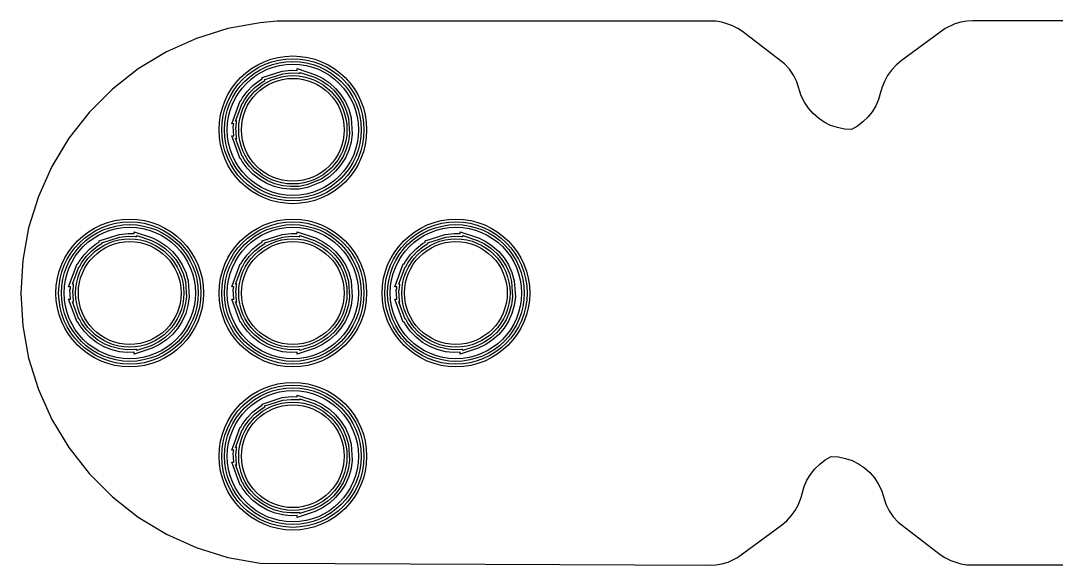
# Model space of a CAD drawing. Header units: millimetres. Extents: x -214 to 214, y -114 to 114.
# Drawn here: x -122.29 to -84.2, y 65.99 to 86.01 of the extents above; entities that cross this region are included whole.
import ezdxf

# ---------------------------------------------------------------- set-up
doc = ezdxf.new("R2010")
doc.units = ezdxf.units.MM
doc.layers.add('1', color=7, linetype='CONTINUOUS')

msp = doc.modelspace()

# ---------------------------------------------------------------- linework, layer by layer
at = {"layer": '1', "color": 0}
for p, q in [((-114.679, 85.718), (-115.833, 85.358)), ((-113.49, 85.936), (-114.679, 85.718)), ((-112.866, 85.992), (-113.49, 85.936)), ((-96.722, 85.996), (-112.866, 85.992)), ((-96.498, 85.958), (-96.722, 85.996)), ((-96.093, 85.818), (-96.498, 85.958)), ((-96.086, 85.814), (-96.093, 85.818)), ((-95.914, 85.723), (-96.086, 85.814)), ((-95.745, 85.61), (-95.914, 85.723)), ((-88.291, 85.727), (-89.905, 84.535)), ((-87.936, 85.892), (-88.291, 85.727)), ((-87.712, 85.958), (-87.936, 85.892)), ((-87.489, 85.996), (-87.712, 85.958)), ((-87.263, 86.009), (-87.489, 85.996)), ((-66.365, 85.996), (-87.263, 86.009)), ((-115.833, 85.358), (-116.935, 84.863)), ((-94.197, 84.43), (-95.745, 85.61)), ((-116.935, 84.863), (-117.969, 84.237)), ((-117.969, 84.237), (-118.921, 83.492)), ((-94.016, 84.227), (-94.197, 84.43)), ((-93.864, 84.002), (-94.016, 84.227)), ((-90.262, 84.192), (-90.405, 83.99)), ((-90.094, 84.374), (-90.262, 84.192)), ((-89.905, 84.535), (-90.094, 84.374)), ((-93.745, 83.757), (-93.864, 84.002)), ((-90.405, 83.99), (-90.524, 83.772)), ((-118.921, 83.492), (-119.776, 82.637)), ((-93.578, 83.252), (-93.745, 83.757)), ((-90.633, 83.482), (-90.649, 83.422)), ((-90.615, 83.541), (-90.633, 83.482)), ((-90.524, 83.772), (-90.615, 83.541)), ((-93.463, 83.016), (-93.578, 83.252)), ((-90.736, 83.118), (-90.838, 82.885)), ((-90.649, 83.422), (-90.736, 83.118)), ((-93.319, 82.797), (-93.463, 83.016)), ((-93.148, 82.6), (-93.319, 82.797)), ((-90.838, 82.885), (-90.97, 82.665)), ((-119.776, 82.637), (-120.521, 81.686)), ((-92.952, 82.426), (-93.148, 82.6)), ((-92.734, 82.279), (-92.952, 82.426)), ((-91.311, 82.287), (-91.515, 82.135)), ((-91.129, 82.465), (-91.311, 82.287)), ((-90.97, 82.665), (-91.129, 82.465)), ((-92.501, 82.163), (-92.734, 82.279)), ((-92.252, 82.078), (-92.501, 82.163)), ((-91.995, 82.026), (-92.252, 82.078)), ((-91.736, 82.009), (-91.995, 82.026)), ((-91.515, 82.135), (-91.736, 82.009)), ((-120.521, 81.686), (-121.147, 80.651)), ((-121.147, 80.651), (-121.643, 79.549)), ((-121.643, 79.549), (-122.003, 78.395)), ((-122.003, 78.395), (-122.221, 77.205)), ((-122.221, 77.205), (-122.294, 75.999)), ((-122.294, 75.999), (-122.221, 74.793)), ((-122.221, 74.793), (-122.003, 73.604)), ((-122.003, 73.604), (-121.643, 72.45)), ((-121.643, 72.45), (-121.147, 71.348)), ((-121.147, 71.348), (-120.521, 70.313)), ((-120.521, 70.313), (-119.777, 69.362)), ((-92.9, 69.71), (-92.696, 69.863)), ((-92.696, 69.863), (-92.475, 69.989)), ((-92.475, 69.989), (-92.216, 69.972)), ((-92.216, 69.972), (-91.959, 69.92)), ((-91.959, 69.92), (-91.71, 69.835)), ((-91.71, 69.835), (-91.477, 69.719)), ((-91.477, 69.719), (-91.258, 69.572)), ((-119.777, 69.362), (-118.922, 68.507)), ((-93.241, 69.332), (-93.083, 69.532)), ((-93.083, 69.532), (-92.9, 69.71)), ((-91.258, 69.572), (-91.062, 69.398)), ((-91.062, 69.398), (-90.892, 69.201)), ((-93.475, 68.881), (-93.373, 69.113)), ((-93.373, 69.113), (-93.241, 69.332)), ((-90.892, 69.201), (-90.748, 68.982)), ((-90.748, 68.982), (-90.633, 68.746)), ((-93.577, 68.516), (-93.561, 68.576)), ((-93.561, 68.577), (-93.475, 68.881)), ((-93.561, 68.576), (-93.561, 68.577)), ((-90.633, 68.746), (-90.465, 68.241)), ((-118.922, 68.507), (-117.97, 67.761)), ((-93.805, 68.008), (-93.686, 68.226)), ((-93.686, 68.226), (-93.595, 68.457)), ((-93.595, 68.457), (-93.577, 68.516)), ((-90.465, 68.241), (-90.346, 67.996)), ((-93.949, 67.806), (-93.805, 68.008)), ((-90.346, 67.996), (-90.195, 67.771)), ((-117.97, 67.761), (-116.936, 67.135)), ((-95.92, 66.271), (-94.306, 67.463)), ((-94.306, 67.463), (-94.117, 67.624)), ((-94.117, 67.624), (-93.949, 67.806)), ((-90.195, 67.771), (-90.014, 67.568)), ((-90.014, 67.568), (-88.465, 66.388)), ((-116.936, 67.135), (-115.834, 66.64)), ((-115.834, 66.64), (-114.68, 66.28)), ((-88.465, 66.388), (-88.297, 66.275)), ((-114.68, 66.28), (-113.49, 66.062)), ((-113.49, 66.062), (-96.948, 65.989)), ((-96.948, 65.989), (-96.722, 66.002)), ((-96.722, 66.002), (-96.498, 66.04)), ((-96.498, 66.04), (-96.275, 66.106)), ((-96.275, 66.106), (-95.92, 66.271)), ((-88.297, 66.275), (-88.125, 66.184)), ((-88.125, 66.184), (-88.118, 66.18)), ((-88.118, 66.18), (-87.712, 66.04)), ((-87.712, 66.04), (-87.489, 66.002)), ((-87.489, 66.002), (-66.591, 65.989))]:
    msp.add_line(p, q, dxfattribs=at)
at = {"layer": '1', "color": 1}
for p, q in [((-112.126, 84.181), (-112.126, 84.25)), ((-112.126, 84.25), (-111.45, 84.025)), ((-113.75, 83.627), (-113.509, 83.814)), ((-113.509, 83.814), (-113.412, 83.87)), ((-113.453, 83.731), (-113.312, 83.813)), ((-113.412, 83.917), (-112.675, 84.155)), ((-113.412, 83.87), (-113.412, 83.917)), ((-113.312, 83.845), (-112.654, 84.057)), ((-113.312, 83.813), (-113.312, 83.845)), ((-112.675, 84.155), (-112.346, 84.189)), ((-112.654, 84.057), (-112.342, 84.088)), ((-112.346, 84.189), (-112.126, 84.181)), ((-112.342, 84.088), (-112.066, 84.078)), ((-112.066, 84.078), (-112.026, 84.071)), ((-112.026, 84.071), (-112.026, 84.111)), ((-112.026, 84.111), (-111.488, 83.932)), ((-111.488, 83.932), (-111.237, 83.808)), ((-111.45, 84.025), (-111.187, 83.895)), ((-111.187, 83.895), (-110.936, 83.726)), ((-113.962, 83.406), (-113.75, 83.627)), ((-113.886, 83.342), (-113.683, 83.552)), ((-113.683, 83.552), (-113.453, 83.731)), ((-111.237, 83.808), (-110.998, 83.647)), ((-110.998, 83.647), (-110.78, 83.451)), ((-110.936, 83.726), (-110.708, 83.521)), ((-110.78, 83.451), (-110.593, 83.228)), ((-110.708, 83.521), (-110.512, 83.287)), ((-114.53, 82.221), (-114.221, 83.067)), ((-114.221, 83.067), (-114.191, 83.067)), ((-114.191, 83.067), (-114.142, 83.159)), ((-114.142, 83.159), (-113.962, 83.406)), ((-114.13, 82.967), (-114.057, 83.106)), ((-114.057, 83.106), (-113.886, 83.342)), ((-110.593, 83.228), (-110.438, 82.981)), ((-110.512, 83.287), (-110.35, 83.029)), ((-114.387, 82.321), (-114.151, 82.967)), ((-114.151, 82.967), (-114.13, 82.967)), ((-110.438, 82.981), (-110.319, 82.713)), ((-110.35, 83.029), (-110.224, 82.748)), ((-110.319, 82.713), (-110.237, 82.427)), ((-110.224, 82.748), (-110.138, 82.444)), ((-114.347, 82.321), (-114.387, 82.321)), ((-114.366, 82.098), (-114.351, 82.303)), ((-114.351, 82.303), (-114.347, 82.321)), ((-110.237, 82.427), (-110.197, 81.858)), ((-110.138, 82.444), (-110.097, 81.854)), ((-114.458, 82.221), (-114.53, 82.221)), ((-114.483, 82.123), (-114.464, 82.142)), ((-114.459, 81.777), (-114.483, 82.123)), ((-114.464, 82.142), (-114.458, 82.221)), ((-114.38, 82.085), (-114.366, 82.098)), ((-114.354, 81.709), (-114.38, 82.085)), ((-114.221, 80.931), (-114.53, 81.777)), ((-114.53, 81.777), (-114.459, 81.777)), ((-114.151, 81.031), (-114.387, 81.677)), ((-114.387, 81.677), (-114.347, 81.677)), ((-114.347, 81.677), (-114.354, 81.709)), ((-110.239, 81.563), (-110.32, 81.282)), ((-110.197, 81.858), (-110.239, 81.563)), ((-110.141, 81.542), (-110.225, 81.248)), ((-110.097, 81.854), (-110.141, 81.542)), ((-110.32, 81.282), (-110.438, 81.017)), ((-110.225, 81.248), (-110.35, 80.969)), ((-114.191, 80.931), (-114.221, 80.931)), ((-114.142, 80.839), (-114.191, 80.931)), ((-114.13, 81.031), (-114.151, 81.031)), ((-113.962, 80.592), (-114.142, 80.839)), ((-114.057, 80.892), (-114.13, 81.031)), ((-113.886, 80.656), (-114.057, 80.892)), ((-110.593, 80.77), (-110.781, 80.546)), ((-110.438, 81.017), (-110.593, 80.77)), ((-110.35, 80.969), (-110.512, 80.711)), ((-113.75, 80.371), (-113.962, 80.592)), ((-113.683, 80.446), (-113.886, 80.656)), ((-113.453, 80.267), (-113.683, 80.446)), ((-110.781, 80.546), (-110.998, 80.351)), ((-110.709, 80.476), (-110.936, 80.272)), ((-110.512, 80.711), (-110.709, 80.476)), ((-113.509, 80.184), (-113.75, 80.371)), ((-113.245, 80.03), (-113.509, 80.184)), ((-113.2, 80.12), (-113.453, 80.267)), ((-112.975, 79.92), (-113.245, 80.03)), ((-112.944, 80.016), (-113.2, 80.12)), ((-112.647, 79.941), (-112.944, 80.016)), ((-111.244, 80.185), (-111.77, 79.972)), ((-111.196, 80.097), (-111.743, 79.875)), ((-110.998, 80.351), (-111.244, 80.185)), ((-110.936, 80.272), (-111.196, 80.097)), ((-112.665, 79.842), (-112.975, 79.92)), ((-112.374, 79.811), (-112.665, 79.842)), ((-112.37, 79.911), (-112.647, 79.941)), ((-112.056, 79.82), (-112.374, 79.811)), ((-112.067, 79.92), (-112.37, 79.911)), ((-111.77, 79.972), (-112.067, 79.92)), ((-111.743, 79.875), (-112.056, 79.82)), ((-119.412, 77.917), (-118.675, 78.155)), ((-118.675, 78.155), (-118.346, 78.189)), ((-118.346, 78.189), (-118.126, 78.181)), ((-118.126, 78.181), (-118.126, 78.25)), ((-118.126, 78.25), (-117.45, 78.025)), ((-118.026, 78.071), (-118.026, 78.111)), ((-118.026, 78.111), (-117.488, 77.932)), ((-113.412, 77.917), (-112.675, 78.155)), ((-112.675, 78.155), (-112.346, 78.189)), ((-112.346, 78.189), (-112.126, 78.181)), ((-112.126, 78.181), (-112.126, 78.25)), ((-112.126, 78.25), (-111.45, 78.025)), ((-112.026, 78.071), (-112.026, 78.111)), ((-112.026, 78.111), (-111.488, 77.932)), ((-107.412, 77.917), (-106.675, 78.155)), ((-106.675, 78.155), (-106.346, 78.189)), ((-106.346, 78.189), (-106.126, 78.181)), ((-106.126, 78.181), (-106.126, 78.25)), ((-106.126, 78.25), (-105.45, 78.025)), ((-106.026, 78.071), (-106.026, 78.111)), ((-106.026, 78.111), (-105.488, 77.932)), ((-119.75, 77.627), (-119.509, 77.814)), ((-119.683, 77.552), (-119.453, 77.731)), ((-119.509, 77.814), (-119.412, 77.87)), ((-119.453, 77.731), (-119.312, 77.813)), ((-119.412, 77.87), (-119.412, 77.917)), ((-119.312, 77.845), (-118.654, 78.057)), ((-119.312, 77.813), (-119.312, 77.845)), ((-118.654, 78.057), (-118.342, 78.088)), ((-118.342, 78.088), (-118.066, 78.078)), ((-118.066, 78.078), (-118.026, 78.071)), ((-117.488, 77.932), (-117.237, 77.808)), ((-117.45, 78.025), (-117.187, 77.895)), ((-117.237, 77.808), (-116.998, 77.647)), ((-117.187, 77.895), (-116.936, 77.726)), ((-116.936, 77.726), (-116.708, 77.521)), ((-113.75, 77.627), (-113.509, 77.814)), ((-113.683, 77.552), (-113.453, 77.731)), ((-113.509, 77.814), (-113.412, 77.87)), ((-113.453, 77.731), (-113.312, 77.813)), ((-113.412, 77.87), (-113.412, 77.917)), ((-113.312, 77.845), (-112.654, 78.057)), ((-113.312, 77.813), (-113.312, 77.845)), ((-112.654, 78.057), (-112.342, 78.088)), ((-112.342, 78.088), (-112.066, 78.078)), ((-112.066, 78.078), (-112.026, 78.071)), ((-111.488, 77.932), (-111.237, 77.808)), ((-111.45, 78.025), (-111.187, 77.895)), ((-111.237, 77.808), (-110.998, 77.647)), ((-111.187, 77.895), (-110.936, 77.726)), ((-110.936, 77.726), (-110.708, 77.521)), ((-107.75, 77.627), (-107.509, 77.814)), ((-107.683, 77.552), (-107.453, 77.731)), ((-107.509, 77.814), (-107.412, 77.87)), ((-107.453, 77.731), (-107.312, 77.813)), ((-107.412, 77.87), (-107.412, 77.917)), ((-107.312, 77.845), (-106.654, 78.057)), ((-107.312, 77.813), (-107.312, 77.845)), ((-106.654, 78.057), (-106.342, 78.088)), ((-106.342, 78.088), (-106.066, 78.078)), ((-106.066, 78.078), (-106.026, 78.071)), ((-105.488, 77.932), (-105.237, 77.808)), ((-105.45, 78.025), (-105.187, 77.895)), ((-105.237, 77.808), (-104.998, 77.647)), ((-105.187, 77.895), (-104.936, 77.726)), ((-104.936, 77.726), (-104.708, 77.521)), ((-120.142, 77.159), (-119.962, 77.406)), ((-120.057, 77.106), (-119.886, 77.342)), ((-119.962, 77.406), (-119.75, 77.627)), ((-119.886, 77.342), (-119.683, 77.552)), ((-116.998, 77.647), (-116.78, 77.451)), ((-116.78, 77.451), (-116.593, 77.228)), ((-116.708, 77.521), (-116.512, 77.287)), ((-114.142, 77.159), (-113.962, 77.406)), ((-114.057, 77.106), (-113.886, 77.342)), ((-113.962, 77.406), (-113.75, 77.627)), ((-113.886, 77.342), (-113.683, 77.552)), ((-110.998, 77.647), (-110.78, 77.451)), ((-110.78, 77.451), (-110.593, 77.228)), ((-110.708, 77.521), (-110.512, 77.287)), ((-108.142, 77.159), (-107.962, 77.406)), ((-108.057, 77.106), (-107.886, 77.342)), ((-107.962, 77.406), (-107.75, 77.627)), ((-107.886, 77.342), (-107.683, 77.552)), ((-104.998, 77.647), (-104.78, 77.451)), ((-104.78, 77.451), (-104.593, 77.228)), ((-104.708, 77.521), (-104.512, 77.287)), ((-120.53, 76.221), (-120.221, 77.067)), ((-120.387, 76.321), (-120.151, 76.967)), ((-120.221, 77.067), (-120.191, 77.067)), ((-120.191, 77.067), (-120.142, 77.159)), ((-120.151, 76.967), (-120.13, 76.967)), ((-120.13, 76.967), (-120.057, 77.106)), ((-116.593, 77.228), (-116.438, 76.981)), ((-116.512, 77.287), (-116.35, 77.029)), ((-116.438, 76.981), (-116.319, 76.713)), ((-116.35, 77.029), (-116.224, 76.748)), ((-114.53, 76.221), (-114.221, 77.067)), ((-114.387, 76.321), (-114.151, 76.967)), ((-114.221, 77.067), (-114.191, 77.067)), ((-114.191, 77.067), (-114.142, 77.159)), ((-114.151, 76.967), (-114.13, 76.967)), ((-114.13, 76.967), (-114.057, 77.106)), ((-110.593, 77.228), (-110.438, 76.981)), ((-110.512, 77.287), (-110.35, 77.029)), ((-110.438, 76.981), (-110.319, 76.713)), ((-110.35, 77.029), (-110.224, 76.748)), ((-108.53, 76.221), (-108.221, 77.067)), ((-108.387, 76.321), (-108.151, 76.967)), ((-108.221, 77.067), (-108.191, 77.067)), ((-108.191, 77.067), (-108.142, 77.159)), ((-108.151, 76.967), (-108.13, 76.967)), ((-108.13, 76.967), (-108.057, 77.106)), ((-104.593, 77.228), (-104.438, 76.981)), ((-104.512, 77.287), (-104.35, 77.029)), ((-104.438, 76.981), (-104.319, 76.713)), ((-104.35, 77.029), (-104.224, 76.748)), ((-116.319, 76.713), (-116.237, 76.427)), ((-116.224, 76.748), (-116.138, 76.444)), ((-110.319, 76.713), (-110.237, 76.427)), ((-110.224, 76.748), (-110.138, 76.444)), ((-104.319, 76.713), (-104.237, 76.427)), ((-104.224, 76.748), (-104.138, 76.444)), ((-120.458, 76.221), (-120.53, 76.221)), ((-120.464, 76.142), (-120.458, 76.221)), ((-120.347, 76.321), (-120.387, 76.321)), ((-120.366, 76.098), (-120.351, 76.303)), ((-120.351, 76.303), (-120.347, 76.321)), ((-116.237, 76.427), (-116.197, 75.858)), ((-116.138, 76.444), (-116.097, 75.854)), ((-114.458, 76.221), (-114.53, 76.221)), ((-114.464, 76.142), (-114.458, 76.221)), ((-114.347, 76.321), (-114.387, 76.321)), ((-114.366, 76.098), (-114.351, 76.303)), ((-114.351, 76.303), (-114.347, 76.321)), ((-110.237, 76.427), (-110.197, 75.858)), ((-110.138, 76.444), (-110.097, 75.854)), ((-108.458, 76.221), (-108.53, 76.221)), ((-108.464, 76.142), (-108.458, 76.221)), ((-108.347, 76.321), (-108.387, 76.321)), ((-108.366, 76.098), (-108.351, 76.303)), ((-108.351, 76.303), (-108.347, 76.321)), ((-104.237, 76.427), (-104.197, 75.858)), ((-104.138, 76.444), (-104.097, 75.854)), ((-120.483, 76.123), (-120.464, 76.142)), ((-120.459, 75.777), (-120.483, 76.123)), ((-120.38, 76.085), (-120.366, 76.098)), ((-120.354, 75.709), (-120.38, 76.085)), ((-116.197, 75.858), (-116.239, 75.563)), ((-116.097, 75.854), (-116.141, 75.542)), ((-114.483, 76.123), (-114.464, 76.142)), ((-114.459, 75.777), (-114.483, 76.123)), ((-114.38, 76.085), (-114.366, 76.098)), ((-114.354, 75.709), (-114.38, 76.085)), ((-110.197, 75.858), (-110.239, 75.563)), ((-110.097, 75.854), (-110.141, 75.542)), ((-108.483, 76.123), (-108.464, 76.142)), ((-108.459, 75.777), (-108.483, 76.123)), ((-108.38, 76.085), (-108.366, 76.098)), ((-108.354, 75.709), (-108.38, 76.085)), ((-104.197, 75.858), (-104.239, 75.563)), ((-104.097, 75.854), (-104.141, 75.542)), ((-120.221, 74.931), (-120.53, 75.777)), ((-120.53, 75.777), (-120.459, 75.777)), ((-120.151, 75.031), (-120.387, 75.677)), ((-120.387, 75.677), (-120.347, 75.677)), ((-120.347, 75.677), (-120.354, 75.709)), ((-116.239, 75.563), (-116.32, 75.282)), ((-116.141, 75.542), (-116.225, 75.248)), ((-114.221, 74.931), (-114.53, 75.777)), ((-114.53, 75.777), (-114.459, 75.777)), ((-114.151, 75.031), (-114.387, 75.677)), ((-114.387, 75.677), (-114.347, 75.677)), ((-114.347, 75.677), (-114.354, 75.709)), ((-110.239, 75.563), (-110.32, 75.282)), ((-110.141, 75.542), (-110.225, 75.248)), ((-108.221, 74.931), (-108.53, 75.777)), ((-108.53, 75.777), (-108.459, 75.777)), ((-108.151, 75.031), (-108.387, 75.677)), ((-108.387, 75.677), (-108.347, 75.677)), ((-108.347, 75.677), (-108.354, 75.709)), ((-104.239, 75.563), (-104.32, 75.282)), ((-104.141, 75.542), (-104.225, 75.248)), ((-116.32, 75.282), (-116.438, 75.017)), ((-116.225, 75.248), (-116.35, 74.969)), ((-110.32, 75.282), (-110.438, 75.017)), ((-110.225, 75.248), (-110.35, 74.969)), ((-104.32, 75.282), (-104.438, 75.017)), ((-104.225, 75.248), (-104.35, 74.969)), ((-120.191, 74.931), (-120.221, 74.931)), ((-120.142, 74.839), (-120.191, 74.931)), ((-120.13, 75.031), (-120.151, 75.031)), ((-119.962, 74.592), (-120.142, 74.839)), ((-120.057, 74.892), (-120.13, 75.031)), ((-119.886, 74.656), (-120.057, 74.892)), ((-116.593, 74.77), (-116.781, 74.546)), ((-116.512, 74.711), (-116.709, 74.476)), ((-116.438, 75.017), (-116.593, 74.77)), ((-116.35, 74.969), (-116.512, 74.711)), ((-114.191, 74.931), (-114.221, 74.931)), ((-114.142, 74.839), (-114.191, 74.931)), ((-114.13, 75.031), (-114.151, 75.031)), ((-113.962, 74.592), (-114.142, 74.839)), ((-114.057, 74.892), (-114.13, 75.031)), ((-113.886, 74.656), (-114.057, 74.892)), ((-110.593, 74.77), (-110.781, 74.546)), ((-110.512, 74.711), (-110.709, 74.476)), ((-110.438, 75.017), (-110.593, 74.77)), ((-110.35, 74.969), (-110.512, 74.711)), ((-108.191, 74.931), (-108.221, 74.931)), ((-108.142, 74.839), (-108.191, 74.931)), ((-108.13, 75.031), (-108.151, 75.031)), ((-107.962, 74.592), (-108.142, 74.839)), ((-108.057, 74.892), (-108.13, 75.031)), ((-107.886, 74.656), (-108.057, 74.892)), ((-104.593, 74.77), (-104.781, 74.546)), ((-104.512, 74.711), (-104.709, 74.476)), ((-104.438, 75.017), (-104.593, 74.77)), ((-104.35, 74.969), (-104.512, 74.711)), ((-119.75, 74.371), (-119.962, 74.592)), ((-119.683, 74.446), (-119.886, 74.656)), ((-119.509, 74.184), (-119.75, 74.371)), ((-119.453, 74.267), (-119.683, 74.446)), ((-116.998, 74.351), (-117.238, 74.189)), ((-116.781, 74.546), (-116.998, 74.351)), ((-116.709, 74.476), (-116.936, 74.272)), ((-113.75, 74.371), (-113.962, 74.592)), ((-113.683, 74.446), (-113.886, 74.656)), ((-113.509, 74.184), (-113.75, 74.371)), ((-113.453, 74.267), (-113.683, 74.446)), ((-110.998, 74.351), (-111.238, 74.189)), ((-110.781, 74.546), (-110.998, 74.351)), ((-110.709, 74.476), (-110.936, 74.272)), ((-107.75, 74.371), (-107.962, 74.592)), ((-107.683, 74.446), (-107.886, 74.656)), ((-107.509, 74.184), (-107.75, 74.371)), ((-107.453, 74.267), (-107.683, 74.446)), ((-104.998, 74.351), (-105.238, 74.189)), ((-104.781, 74.546), (-104.998, 74.351)), ((-104.709, 74.476), (-104.936, 74.272)), ((-119.245, 74.03), (-119.509, 74.184)), ((-119.2, 74.12), (-119.453, 74.267)), ((-118.975, 73.92), (-119.245, 74.03)), ((-118.944, 74.016), (-119.2, 74.12)), ((-118.665, 73.842), (-118.975, 73.92)), ((-118.647, 73.941), (-118.944, 74.016)), ((-118.37, 73.911), (-118.647, 73.941)), ((-118.067, 73.92), (-118.37, 73.911)), ((-117.463, 73.967), (-118.126, 73.75)), ((-118.026, 73.927), (-118.067, 73.92)), ((-117.5, 74.06), (-118.026, 73.888)), ((-118.026, 73.888), (-118.026, 73.927)), ((-117.238, 74.189), (-117.5, 74.06)), ((-117.187, 74.103), (-117.463, 73.967)), ((-116.936, 74.272), (-117.187, 74.103)), ((-113.245, 74.03), (-113.509, 74.184)), ((-113.2, 74.12), (-113.453, 74.267)), ((-112.975, 73.92), (-113.245, 74.03)), ((-112.944, 74.016), (-113.2, 74.12)), ((-112.665, 73.842), (-112.975, 73.92)), ((-112.647, 73.941), (-112.944, 74.016)), ((-112.37, 73.911), (-112.647, 73.941)), ((-112.067, 73.92), (-112.37, 73.911)), ((-111.463, 73.967), (-112.126, 73.75)), ((-112.026, 73.927), (-112.067, 73.92)), ((-111.5, 74.06), (-112.026, 73.888)), ((-112.026, 73.888), (-112.026, 73.927)), ((-111.238, 74.189), (-111.5, 74.06)), ((-111.187, 74.103), (-111.463, 73.967)), ((-110.936, 74.272), (-111.187, 74.103)), ((-107.245, 74.03), (-107.509, 74.184)), ((-107.2, 74.12), (-107.453, 74.267)), ((-106.975, 73.92), (-107.245, 74.03)), ((-106.944, 74.016), (-107.2, 74.12)), ((-106.665, 73.842), (-106.975, 73.92)), ((-106.647, 73.941), (-106.944, 74.016)), ((-106.37, 73.911), (-106.647, 73.941)), ((-106.067, 73.92), (-106.37, 73.911)), ((-105.463, 73.967), (-106.126, 73.75)), ((-106.026, 73.927), (-106.067, 73.92)), ((-105.5, 74.06), (-106.026, 73.888)), ((-106.026, 73.888), (-106.026, 73.927)), ((-105.238, 74.189), (-105.5, 74.06)), ((-105.187, 74.103), (-105.463, 73.967)), ((-104.936, 74.272), (-105.187, 74.103)), ((-118.374, 73.811), (-118.665, 73.842)), ((-118.126, 73.818), (-118.374, 73.811)), ((-118.126, 73.75), (-118.126, 73.818)), ((-112.374, 73.811), (-112.665, 73.842)), ((-112.126, 73.818), (-112.374, 73.811)), ((-112.126, 73.75), (-112.126, 73.818)), ((-106.374, 73.811), (-106.665, 73.842)), ((-106.126, 73.818), (-106.374, 73.811)), ((-106.126, 73.75), (-106.126, 73.818)), ((-113.412, 71.917), (-112.675, 72.155)), ((-113.312, 71.845), (-112.654, 72.057)), ((-112.675, 72.155), (-112.346, 72.189)), ((-112.654, 72.057), (-112.342, 72.088)), ((-112.346, 72.189), (-112.126, 72.181)), ((-112.342, 72.088), (-112.066, 72.078)), ((-112.126, 72.181), (-112.126, 72.248)), ((-112.126, 72.248), (-111.463, 72.031)), ((-112.066, 72.078), (-112.026, 72.071)), ((-112.026, 72.071), (-112.026, 72.11)), ((-112.026, 72.11), (-111.5, 71.938)), ((-111.463, 72.031), (-111.187, 71.895)), ((-113.962, 71.406), (-113.75, 71.627)), ((-113.75, 71.627), (-113.509, 71.814)), ((-113.683, 71.552), (-113.453, 71.731)), ((-113.509, 71.814), (-113.412, 71.87)), ((-113.453, 71.731), (-113.312, 71.813)), ((-113.412, 71.87), (-113.412, 71.917)), ((-113.312, 71.813), (-113.312, 71.845)), ((-111.5, 71.938), (-111.238, 71.809)), ((-111.238, 71.809), (-110.998, 71.647)), ((-111.187, 71.895), (-110.936, 71.726)), ((-110.998, 71.647), (-110.78, 71.451)), ((-110.936, 71.726), (-110.708, 71.521)), ((-114.142, 71.159), (-113.962, 71.406)), ((-114.057, 71.106), (-113.886, 71.342)), ((-113.886, 71.342), (-113.683, 71.552)), ((-110.78, 71.451), (-110.593, 71.228)), ((-110.708, 71.521), (-110.512, 71.287)), ((-110.512, 71.287), (-110.35, 71.029)), ((-114.53, 70.221), (-114.221, 71.067)), ((-114.387, 70.321), (-114.151, 70.967)), ((-114.221, 71.067), (-114.191, 71.067)), ((-114.191, 71.067), (-114.142, 71.159)), ((-114.151, 70.967), (-114.13, 70.967)), ((-114.13, 70.967), (-114.057, 71.106)), ((-110.593, 71.228), (-110.438, 70.981)), ((-110.438, 70.981), (-110.319, 70.713)), ((-110.35, 71.029), (-110.224, 70.748)), ((-110.319, 70.713), (-110.237, 70.427)), ((-110.224, 70.748), (-110.138, 70.444)), ((-114.458, 70.221), (-114.53, 70.221)), ((-114.483, 70.123), (-114.464, 70.142)), ((-114.459, 69.777), (-114.483, 70.123)), ((-114.464, 70.142), (-114.458, 70.221)), ((-114.347, 70.321), (-114.387, 70.321)), ((-114.38, 70.085), (-114.366, 70.098)), ((-114.366, 70.098), (-114.351, 70.303)), ((-114.351, 70.303), (-114.347, 70.321)), ((-110.237, 70.427), (-110.197, 69.858)), ((-110.138, 70.444), (-110.097, 69.854)), ((-114.221, 68.931), (-114.53, 69.777)), ((-114.53, 69.777), (-114.459, 69.777)), ((-114.354, 69.709), (-114.38, 70.085)), ((-110.197, 69.858), (-110.239, 69.563)), ((-110.097, 69.854), (-110.141, 69.542)), ((-114.151, 69.031), (-114.387, 69.677)), ((-114.387, 69.677), (-114.347, 69.677)), ((-114.347, 69.677), (-114.354, 69.709)), ((-110.239, 69.563), (-110.32, 69.282)), ((-110.141, 69.542), (-110.225, 69.248)), ((-114.13, 69.031), (-114.151, 69.031)), ((-114.057, 68.892), (-114.13, 69.031)), ((-110.438, 69.017), (-110.593, 68.77)), ((-110.35, 68.969), (-110.512, 68.711)), ((-110.32, 69.282), (-110.438, 69.017)), ((-110.225, 69.248), (-110.35, 68.969)), ((-114.191, 68.931), (-114.221, 68.931)), ((-114.142, 68.839), (-114.191, 68.931)), ((-113.962, 68.592), (-114.142, 68.839)), ((-113.886, 68.656), (-114.057, 68.892)), ((-113.75, 68.371), (-113.962, 68.592)), ((-113.683, 68.446), (-113.886, 68.656)), ((-110.593, 68.77), (-110.781, 68.546)), ((-110.512, 68.711), (-110.709, 68.476)), ((-113.509, 68.184), (-113.75, 68.371)), ((-113.453, 68.267), (-113.683, 68.446)), ((-113.2, 68.12), (-113.453, 68.267)), ((-110.998, 68.351), (-111.238, 68.189)), ((-110.936, 68.272), (-111.187, 68.103)), ((-110.781, 68.546), (-110.998, 68.351)), ((-110.709, 68.476), (-110.936, 68.272)), ((-113.245, 68.03), (-113.509, 68.184)), ((-112.975, 67.92), (-113.245, 68.03)), ((-112.944, 68.016), (-113.2, 68.12)), ((-112.665, 67.842), (-112.975, 67.92)), ((-112.647, 67.941), (-112.944, 68.016)), ((-112.374, 67.811), (-112.665, 67.842)), ((-112.37, 67.911), (-112.647, 67.941)), ((-112.126, 67.818), (-112.374, 67.811)), ((-112.067, 67.92), (-112.37, 67.911)), ((-111.463, 67.967), (-112.126, 67.75)), ((-112.126, 67.75), (-112.126, 67.818)), ((-112.026, 67.927), (-112.067, 67.92)), ((-111.5, 68.06), (-112.026, 67.888)), ((-112.026, 67.888), (-112.026, 67.927)), ((-111.238, 68.189), (-111.5, 68.06)), ((-111.187, 68.103), (-111.463, 67.967))]:
    msp.add_line(p, q, dxfattribs=at)
for centre, radius in [((-112.283, 81.998), 2.715), ((-112.283, 81.998), 2.615), ((-112.283, 81.998), 2.514), ((-112.283, 81.999), 2.415), ((-112.284, 81.999), 1.991), ((-112.284, 81.999), 1.89), ((-118.283, 75.999), 2.715), ((-118.283, 75.999), 2.615), ((-118.283, 75.999), 2.514), ((-112.283, 75.999), 2.715), ((-112.283, 75.999), 2.615), ((-112.283, 75.999), 2.514), ((-106.283, 75.999), 2.715), ((-106.283, 75.999), 2.615), ((-106.283, 75.999), 2.514), ((-118.283, 75.999), 2.415), ((-112.283, 75.999), 2.415), ((-106.283, 75.999), 2.415), ((-118.284, 75.998), 1.991), ((-118.284, 75.998), 1.89), ((-112.284, 75.998), 1.991), ((-112.284, 75.998), 1.89), ((-106.284, 75.998), 1.991), ((-106.284, 75.998), 1.89), ((-112.283, 69.999), 2.715), ((-112.283, 69.998), 2.615), ((-112.283, 69.999), 2.514), ((-112.283, 69.998), 2.414), ((-112.284, 69.998), 1.991), ((-112.284, 69.998), 1.89)]:
    msp.add_circle(centre, radius, dxfattribs=at)
at = {"layer": '1', "color": 0}
for centre in [(-112.284, 81.999), (-118.284, 75.998), (-112.284, 75.998), (-106.284, 75.998), (-112.284, 69.998)]:
    msp.add_circle(centre, 1.89, dxfattribs=at)

doc.saveas('drawing.dxf')
